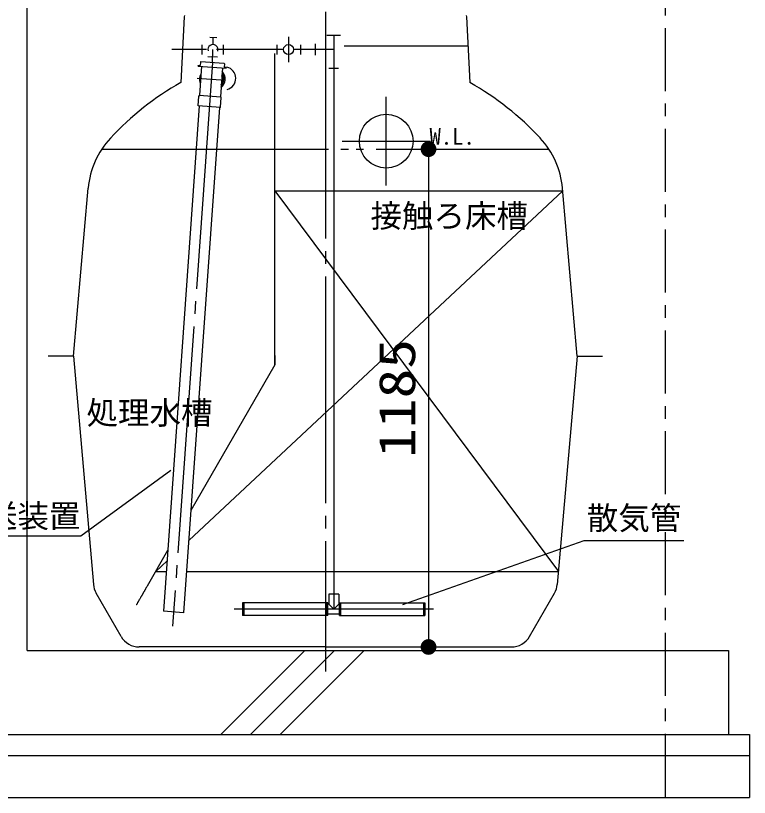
# Model space of a CAD drawing. Units: millimetres, scale not verified. Extents: x -8093 to 8093, y -5792 to 5792.
# Drawn here: x -1069 to 679, y -3717 to -1856 of the extents above; entities that cross this region are included whole.
import ezdxf
from ezdxf.enums import TextEntityAlignment as Align

# ---------------------------------------------------------------- set-up
doc = ezdxf.new("R2010")
doc.units = ezdxf.units.MM
doc.header["$LTSCALE"] = 30
for name, pattern in [('CHAIN1', [8, 5, -1, 1, -1]), ('LONG_CHAIN', [21, 18, -1, 1, -1]), ('LONG_DOUBLE_CHAIN', [21.8, 18, -1, 0.6, -0.6, 0.6, -1])]:
    doc.linetypes.add(name, pattern=pattern)
for name, color, linetype, lineweight in [('0-1_00クル-フ-0躯体', 3, 'Continuous', 25), ('0-3_00クル-フ-1機器', 5, 'Continuous', 25), ('0-4_00クル-フ-6寸法', 132, 'Continuous', 25)]:
    doc.layers.add(name, color=color, linetype=linetype, lineweight=lineweight)
doc.styles.add('ＭＳ ゴシック', font='')
doc.styles.get('ＭＳ ゴシック').set_extended_font_data('MS Gothic')

msp = doc.modelspace()

# ---------------------------------------------------------------- linework, layer by layer
at = {"layer": '0-1_00クル-フ-0躯体'}
for p, q in [((-667.27, -1858.46), (-675.48, -2015.08)), ((-667.03, -1855.71), (-667.27, -1858.46)), ((4.56, -1855.71), (4.8, -1858.46)), ((4.8, -1858.46), (13.01, -2015.08)), ((-589.93, -1908.2), (-606.11, -1907.62)), ((-598.62, -1924.59), (-598.02, -1907.91)), ((-327.36, -1902.39), (-295.11, -1902.39)), ((-311.24, -1902.39), (-311.24, -3232.58)), ((-625.7, -1924.93), (-625.7, -1948.22)), ((-574.83, -1924.93), (-574.83, -1948.22)), ((-446.66, -1924.93), (-446.66, -1948.22)), ((-390.69, -1924.93), (-390.69, -1948.22)), ((-355.65, -1923.09), (-355.65, -1950.07)), ((-355.65, -1923.09), (-355.65, -1950.07)), ((-355.65, -1924.93), (-355.65, -1948.22)), ((-286.09, -1927.58), (8.43, -1927.58)), ((-614.46, -1936.58), (-697.15, -1936.58)), ((-610.76, -1952.79), (-587.79, -1953.61)), ((-600.13, -1967.05), (-599.04, -1936.58)), ((-430.67, -1936.58), (-590.46, -1936.58)), ((-451.24, -2686.52), (-451.24, -1945.58)), ((-311.24, -1936.58), (-406.68, -1936.58)), ((-628.69, -1966.08), (-629.68, -1974.1)), ((-627.62, -1965.2), (-572.65, -1969.09)), ((-571.72, -1970.1), (-571.87, -1978.19)), ((-634.33, -1975.75), (-634.23, -1974.26)), ((-634.33, -1975.75), (-567.5, -1980.48)), ((-634.23, -1974.26), (-630.21, -1974.54)), ((-630.22, -2045.22), (-625.35, -1976.39)), ((-576.47, -1979.84), (-581.34, -2048.67)), ((-567.39, -1978.98), (-571.41, -1978.7)), ((-567.5, -1980.48), (-567.39, -1978.98)), ((-322.88, -1981), (-299.59, -1981)), ((-631.29, -2046.14), (-631.44, -2046.13)), ((-580.41, -2049.74), (-631.44, -2046.13)), ((-634.14, -2070.2), (-632.5, -2047.06)), ((-580.97, -2073.96), (-579.34, -2050.82)), ((-580.26, -2049.75), (-580.41, -2049.74)), ((-631.52, -2070.69), (-716.57, -3273.67)), ((-583.64, -2074.07), (-668.69, -3277.05)), ((-581.29, -2074.24), (-633.86, -2070.52)), ((-931.24, -2666.58), (-896.21, -2266.21)), ((268.76, -2666.58), (233.74, -2266.21)), ((234.34, -2273.08), (-656.52, -3105.02)), ((-451.24, -2273.08), (234.34, -2273.08)), ((-451.24, -2273.08), (223.97, -3178.58)), ((-931.24, -2666.58), (-991.24, -2666.58)), ((-931.24, -2666.58), (-967.77, -2666.58)), ((-931.24, -2666.58), (-883.71, -3209.83)), ((268.76, -2666.58), (221.24, -3209.83)), ((268.76, -2666.58), (317.3, -2666.58)), ((268.76, -2666.58), (328.76, -2666.58)), ((-755.12, -3212.92), (-706.29, -3128.35)), ((-708.05, -3153.14), (-735.29, -3178.58)), ((-735.29, -3178.58), (-709.85, -3178.58)), ((-661.73, -3178.58), (223.97, -3178.58)), ((-817.67, -3333.58), (-877.2, -3230.47)), ((-323.04, -3232.58), (-323.04, -3256.78)), ((-299.45, -3232.58), (-323.04, -3232.58)), ((-323.03, -3232.58), (-323.03, -3256.78)), ((-299.45, -3232.58), (-299.45, -3256.78)), ((155.2, -3333.58), (214.73, -3230.47)), ((-525.25, -3253.59), (-525.23, -3283.59)), ((-328.23, -3283.59), (-328.23, -3253.59)), ((-325.23, -3283.59), (-325.23, -3253.59)), ((-297.24, -3283.59), (-297.24, -3253.59)), ((-294.24, -3283.59), (-294.24, -3253.59)), ((-97.23, -3253.48), (-97.23, -3283.48)), ((-668.69, -3277.05), (-716.57, -3273.67)), ((-323.03, -3256.78), (-325.23, -3256.78)), ((-323.03, -3256.78), (-311.24, -3268.58)), ((-299.44, -3256.78), (-311.24, -3268.58)), ((-299.44, -3256.78), (-297.23, -3256.78)), ((-325.23, -3283.59), (-528.23, -3283.59)), ((-297.23, -3280.38), (-325.24, -3280.38)), ((-297.23, -3283.58), (-94.23, -3283.48)), ((-331.24, -3358.58), (-774.37, -3358.58)), ((-331.24, -3358.58), (-751.27, -3358.58)), ((-331.24, -3358.58), (111.9, -3358.58))]:
    msp.add_line(p, q, dxfattribs=at)
at = {"layer": '0-1_00クル-フ-0躯体', "linetype": 'LONG_CHAIN'}
for p, q in [((-331.24, -1846.58), (-331.24, -3416.58)), ((-418.68, -1906.45), (-418.68, -1966.7)), ((-600.13, -1967.05), (-695.04, -3309.43)), ((-569.35, -2009.88), (-636.64, -2005.12)), ((-186.23, -2259.83), (-186.23, -2049.32)), ((-291.49, -2154.58), (-80.98, -2154.58)), ((-311.24, -3232.58), (-311.24, -3268.58)), ((-73.98, -3268.58), (-548.49, -3268.58))]:
    msp.add_line(p, q, dxfattribs=at)
at = {"layer": '0-1_00クル-フ-0躯体', "linetype": 'LONG_DOUBLE_CHAIN'}
msp.add_line((-863.96, -2173.58), (201.49, -2173.58), dxfattribs=at)
at = {"layer": '0-1_00クル-フ-0躯体', "color": 4}
for p, q in [((-921.72, -3094.54), (-1448.74, -3094.54)), ((293.28, -3104.82), (522.84, -3104.82))]:
    msp.add_line(p, q, dxfattribs=at)
at = {"layer": '0-1_00クル-フ-0躯体'}
for points in [[(-451.24, -2664.77), (-451.24, -2686.58), (-651.46, -3033.37)], [(-755.12, -3212.92), (-755.33, -3213.29), (-755.85, -3214.19), (-756.5, -3215.32), (-757.12, -3216.38), (-757.21, -3216.54), (-757.67, -3217.34), (-758.1, -3218.09), (-758.59, -3218.92), (-759.21, -3220), (-759.21, -3220.01), (-759.64, -3220.75), (-760.13, -3221.61), (-760.68, -3222.55), (-761.24, -3223.52), (-761.79, -3224.48), (-762.31, -3225.38), (-762.77, -3226.17), (-762.99, -3226.56), (-763.64, -3227.68), (-764.11, -3228.49), (-764.52, -3229.2), (-764.77, -3229.63), (-765.38, -3230.7), (-766.01, -3231.78), (-766.39, -3232.44), (-766.41, -3232.48)], [(-766.41, -3232.48), (-766.45, -3232.55), (-766.58, -3232.77), (-766.79, -3233.13), (-767.06, -3233.6), (-767.4, -3234.2), (-767.8, -3234.89), (-768.26, -3235.68), (-768.76, -3236.55), (-769.3, -3237.49), (-769.88, -3238.49), (-770.49, -3239.55), (-771.12, -3240.64), (-771.77, -3241.76), (-772.43, -3242.91), (-773.1, -3244.06), (-773.76, -3245.22), (-774.42, -3246.36), (-775.07, -3247.48), (-775.7, -3248.56), (-776.3, -3249.61), (-776.87, -3250.6), (-777.41, -3251.53), (-777.74, -3252.1), (-778.25, -3252.98), (-778.76, -3253.86), (-779.26, -3254.73), (-779.76, -3255.6), (-780.25, -3256.45), (-780.75, -3257.31), (-781.24, -3258.16), (-781.48, -3258.58)], [(-325.23, -3253.59), (-528.25, -3253.59), (-528.23, -3283.59)], [(-297.25, -3253.58), (-94.23, -3253.48), (-94.23, -3283.48)]]:
    msp.add_lwpolyline(points, dxfattribs=at)
at = {"layer": '0-1_00クル-フ-0躯体', "color": 4}
for points in [[(-699.33, -2938.36), (-913.72, -3094.54), (-921.72, -3094.54)], [(-146.53, -3257.75), (285.28, -3104.82), (293.28, -3104.82)]]:
    msp.add_lwpolyline(points, dxfattribs=at)
at = {"layer": '0-1_00クル-フ-0躯体'}
for centre, radius in [((-418.68, -1936.58), 12), ((-186.23, -2154.58), 64)]:
    msp.add_circle(centre, radius, dxfattribs=at)
for centre, radius, start, end in [((-599.04, -1936.58), 12, 341.3122, 194.5998), ((-627.69, -1966.2), 1, 85.956, 172.956), ((-572.72, -1970.08), 1, 358.956, 85.956), ((-630.17, -1974.04), 0.5, 265.956, 352.956), ((-571.37, -1978.2), 0.5, 178.956, 265.956), ((-572.26, -2004.84), 27.5, 284.82973, 76.43845), ((-604.23, -2007.4), 26.65, 151.78354, 198.12846), ((-602.99, -2007.5), 26.65, 332.78354, 19.12846), ((-331.24, -2624.58), 700, 119.45777, 137.00948), ((-331.24, -2624.58), 700, 42.95562, 60.54223), ((-631.51, -2047.13), 1, 85.956, 175.956), ((-631.22, -2045.15), 1, 265.956, 355.956), ((-580.34, -2048.74), 1, 175.956, 265.956), ((-580.33, -2050.75), 1, 355.956, 85.956), ((-633.84, -2070.22), 0.3, 175.956, 265.956), ((-581.27, -2073.94), 0.3, 265.956, 355.956), ((-696.97, -2283.64), 200, 137.00948, 175), ((34.5, -2283.64), 200, 5, 42.99052), ((-833.9, -3205.47), 50, 185, 210), ((171.43, -3205.47), 50, 330, 355), ((-774.37, -3308.58), 50, 210, 270), ((111.9, -3308.58), 50, 270, 330)]:
    msp.add_arc(centre, radius, start, end, dxfattribs=at)
for centre, major_axis, start_param, end_param in [((-596.36, -2006.72), (4.38, 26.29), 3.9810078, 5.6341905), ((-599.24, -2006.24), (4.38, 26.29), 4.1420376, 5.4546142), ((-599.24, -2006.24), (4.02, 24.17), 4.2636504, 5.3346771)]:
    msp.add_ellipse(centre, major_axis=major_axis, ratio=0.994339, start_param=start_param, end_param=end_param, dxfattribs=at)
at = {"layer": '0-3_00クル-フ-1機器', "color": 2, "linetype": 'CHAIN1'}
msp.add_line((478.76, -3715.16), (478.76, -1476.1), dxfattribs=at)
at = {"layer": '0-3_00クル-フ-1機器', "color": 2}
for p, q in [((-1041.24, -3366.58), (-1041.24, -1716.58)), ((-1041.24, -3366.58), (628.76, -3366.58)), ((-579.91, -3566.58), (-379.91, -3366.58)), ((-509.2, -3566.58), (-309.2, -3366.58)), ((-438.49, -3566.58), (-238.49, -3366.58)), ((628.76, -3366.58), (628.76, -3566.58)), ((-1341.24, -3566.58), (678.76, -3566.58)), ((678.76, -3566.58), (678.76, -3666.58)), ((-1341.24, -3616.58), (678.76, -3616.58)), ((678.76, -3616.58), (678.76, -3716.58)), ((-1341.24, -3716.58), (678.76, -3716.58))]:
    msp.add_line(p, q, dxfattribs=at)
at = {"layer": '0-4_00クル-フ-6寸法', "color": 4}
for p, q in [((-205.42, -2173.58), (-85.42, -2173.58)), ((-85.42, -2173.58), (-85.42, -3358.58)), ((-205.42, -3358.58), (-85.42, -3358.58))]:
    msp.add_line(p, q, dxfattribs=at)
at = {"layer": '0-4_00クル-フ-6寸法'}
for points in [[(-85.42, -2173.58), (-98.26, -2159.91), (-96.44, -2158.41)], [(-85.42, -2173.58), (-96.44, -2158.41), (-94.45, -2157.15)], [(-85.42, -2173.58), (-94.45, -2157.15), (-92.32, -2156.15)], [(-85.42, -2173.58), (-92.32, -2156.15), (-90.08, -2155.42)], [(-85.42, -2173.58), (-90.08, -2155.42), (-87.77, -2154.98)], [(-85.42, -2173.58), (-87.77, -2154.98), (-85.42, -2154.83)], [(-85.42, -2173.58), (-85.42, -2154.83), (-83.07, -2154.98)], [(-85.42, -2173.58), (-83.07, -2154.98), (-80.76, -2155.42)], [(-85.42, -2173.58), (-80.76, -2155.42), (-78.52, -2156.15)], [(-85.42, -2173.58), (-78.52, -2156.15), (-76.39, -2157.15)], [(-85.42, -2173.58), (-76.39, -2157.15), (-74.4, -2158.41)], [(-85.42, -2173.58), (-74.4, -2158.41), (-72.58, -2159.91)], [(-85.42, -2173.58), (-104.13, -2172.4), (-103.84, -2170.07)], [(-85.42, -2173.58), (-104.13, -2174.76), (-104.13, -2172.4)], [(-85.42, -2173.58), (-103.84, -2177.09), (-104.13, -2174.76)], [(-85.42, -2173.58), (-103.84, -2170.07), (-103.25, -2167.78)], [(-85.42, -2173.58), (-103.25, -2179.37), (-103.84, -2177.09)], [(-85.42, -2173.58), (-103.25, -2167.78), (-102.39, -2165.6)], [(-85.42, -2173.58), (-102.39, -2181.56), (-103.25, -2179.37)], [(-85.42, -2173.58), (-102.39, -2165.6), (-101.25, -2163.53)], [(-85.42, -2173.58), (-101.25, -2183.63), (-102.39, -2181.56)], [(-85.42, -2173.58), (-101.25, -2163.53), (-99.87, -2161.63)], [(-85.42, -2173.58), (-99.87, -2185.53), (-101.25, -2183.63)], [(-85.42, -2173.58), (-99.87, -2161.63), (-98.26, -2159.91)], [(-85.42, -2173.58), (-98.26, -2187.25), (-99.87, -2185.53)], [(-85.42, -2173.58), (-96.44, -2188.75), (-98.26, -2187.25)], [(-85.42, -2173.58), (-94.45, -2190.01), (-96.44, -2188.75)], [(-85.42, -2173.58), (-92.32, -2191.01), (-94.45, -2190.01)], [(-85.42, -2173.58), (-90.08, -2191.74), (-92.32, -2191.01)], [(-85.42, -2173.58), (-87.77, -2192.18), (-90.08, -2191.74)], [(-85.42, -2173.58), (-85.42, -2192.33), (-87.77, -2192.18)], [(-85.42, -2173.58), (-72.58, -2159.91), (-70.97, -2161.63)], [(-85.42, -2173.58), (-70.97, -2161.63), (-69.59, -2163.53)], [(-85.42, -2173.58), (-69.59, -2163.53), (-68.45, -2165.6)], [(-85.42, -2173.58), (-68.45, -2165.6), (-67.59, -2167.78)], [(-85.42, -2173.58), (-67.59, -2167.78), (-67, -2170.07)], [(-85.42, -2173.58), (-67, -2170.07), (-66.71, -2172.4)], [(-85.42, -2173.58), (-66.71, -2172.4), (-66.71, -2174.76)], [(-85.42, -2173.58), (-83.07, -2192.18), (-85.42, -2192.33)], [(-85.42, -2173.58), (-80.76, -2191.74), (-83.07, -2192.18)], [(-85.42, -2173.58), (-78.52, -2191.01), (-80.76, -2191.74)], [(-85.42, -2173.58), (-76.39, -2190.01), (-78.52, -2191.01)], [(-85.42, -2173.58), (-74.4, -2188.75), (-76.39, -2190.01)], [(-85.42, -2173.58), (-72.58, -2187.25), (-74.4, -2188.75)], [(-85.42, -2173.58), (-70.97, -2185.53), (-72.58, -2187.25)], [(-85.42, -2173.58), (-69.59, -2183.63), (-70.97, -2185.53)], [(-85.42, -2173.58), (-68.45, -2181.56), (-69.59, -2183.63)], [(-85.42, -2173.58), (-67.59, -2179.37), (-68.45, -2181.56)], [(-85.42, -2173.58), (-67, -2177.09), (-67.59, -2179.37)], [(-85.42, -2173.58), (-66.71, -2174.76), (-67, -2177.09)], [(-85.42, -3358.58), (-102.39, -3350.6), (-101.25, -3348.54)], [(-85.42, -3358.58), (-101.25, -3348.54), (-99.87, -3346.63)], [(-85.42, -3358.58), (-99.87, -3346.63), (-98.26, -3344.91)], [(-85.42, -3358.58), (-98.26, -3344.91), (-96.44, -3343.41)], [(-85.42, -3358.58), (-96.44, -3343.41), (-94.45, -3342.15)], [(-85.42, -3358.58), (-94.45, -3342.15), (-92.32, -3341.15)], [(-85.42, -3358.58), (-92.32, -3341.15), (-90.08, -3340.42)], [(-85.42, -3358.58), (-90.08, -3340.42), (-87.77, -3339.98)], [(-85.42, -3358.58), (-87.77, -3339.98), (-85.42, -3339.83)], [(-85.42, -3358.58), (-85.42, -3339.83), (-83.07, -3339.98)], [(-85.42, -3358.58), (-83.07, -3339.98), (-80.76, -3340.42)], [(-85.42, -3358.58), (-80.76, -3340.42), (-78.52, -3341.15)], [(-85.42, -3358.58), (-78.52, -3341.15), (-76.39, -3342.15)], [(-85.42, -3358.58), (-76.39, -3342.15), (-74.4, -3343.41)], [(-85.42, -3358.58), (-74.4, -3343.41), (-72.58, -3344.91)], [(-85.42, -3358.58), (-72.58, -3344.91), (-70.97, -3346.63)], [(-85.42, -3358.58), (-70.97, -3346.63), (-69.59, -3348.54)], [(-85.42, -3358.58), (-69.59, -3348.54), (-68.45, -3350.6)], [(-85.42, -3358.58), (-104.13, -3357.4), (-103.84, -3355.07)], [(-85.42, -3358.58), (-104.13, -3359.76), (-104.13, -3357.4)], [(-85.42, -3358.58), (-103.84, -3362.1), (-104.13, -3359.76)], [(-85.42, -3358.58), (-103.84, -3355.07), (-103.25, -3352.79)], [(-85.42, -3358.58), (-103.25, -3364.38), (-103.84, -3362.1)], [(-85.42, -3358.58), (-103.25, -3352.79), (-102.39, -3350.6)], [(-85.42, -3358.58), (-102.39, -3366.57), (-103.25, -3364.38)], [(-85.42, -3358.58), (-101.25, -3368.63), (-102.39, -3366.57)], [(-85.42, -3358.58), (-99.87, -3370.53), (-101.25, -3368.63)], [(-85.42, -3358.58), (-98.26, -3372.25), (-99.87, -3370.53)], [(-85.42, -3358.58), (-96.44, -3373.75), (-98.26, -3372.25)], [(-85.42, -3358.58), (-94.45, -3375.01), (-96.44, -3373.75)], [(-85.42, -3358.58), (-92.32, -3376.02), (-94.45, -3375.01)], [(-85.42, -3358.58), (-90.08, -3376.74), (-92.32, -3376.02)], [(-85.42, -3358.58), (-87.77, -3377.18), (-90.08, -3376.74)], [(-85.42, -3358.58), (-85.42, -3377.33), (-87.77, -3377.18)], [(-85.42, -3358.58), (-68.45, -3350.6), (-67.59, -3352.79)], [(-85.42, -3358.58), (-67.59, -3352.79), (-67, -3355.07)], [(-85.42, -3358.58), (-67, -3355.07), (-66.71, -3357.4)], [(-85.42, -3358.58), (-66.71, -3357.4), (-66.71, -3359.76)], [(-85.42, -3358.58), (-83.07, -3377.18), (-85.42, -3377.33)], [(-85.42, -3358.58), (-80.76, -3376.74), (-83.07, -3377.18)], [(-85.42, -3358.58), (-78.52, -3376.02), (-80.76, -3376.74)], [(-85.42, -3358.58), (-76.39, -3375.01), (-78.52, -3376.02)], [(-85.42, -3358.58), (-74.4, -3373.75), (-76.39, -3375.01)], [(-85.42, -3358.58), (-72.58, -3372.25), (-74.4, -3373.75)], [(-85.42, -3358.58), (-70.97, -3370.53), (-72.58, -3372.25)], [(-85.42, -3358.58), (-69.59, -3368.63), (-70.97, -3370.53)], [(-85.42, -3358.58), (-68.45, -3366.57), (-69.59, -3368.63)], [(-85.42, -3358.58), (-67.59, -3364.38), (-68.45, -3366.57)], [(-85.42, -3358.58), (-67, -3362.1), (-67.59, -3364.38)], [(-85.42, -3358.58), (-66.71, -3359.76), (-67, -3362.1)]]:
    msp.add_solid(points, dxfattribs=at)

# ---------------------------------------------------------------- texts
at = {"layer": '0-1_00クル-フ-0躯体', "style": 'ＭＳ ゴシック'}
msp.add_text('W.L.', height=39.59, dxfattribs=at).set_placement((-83.05, -2174.73), align=Align.BOTTOM_LEFT)
at = {"layer": '0-1_00クル-フ-0躯体', "color": 4, "style": 'ＭＳ ゴシック'}
for s, p in [('接触ろ床槽', (-223.6, -2376.26)), ('処理水槽', (-900.09, -2845.08)), ('循環水移送装置', (-1439.57, -3090.77)), ('散気管', (291.51, -3095.7))]:
    msp.add_text(s, height=54.99, dxfattribs=at).set_placement(p, align=Align.BOTTOM_LEFT)
at = {"layer": '0-4_00クル-フ-6寸法', "color": 3, "style": 'ＭＳ ゴシック', "width": 1.2}
msp.add_text('1185', height=86.66, rotation=90, dxfattribs=at).set_placement((-91.27, -2908.37), align=Align.BOTTOM_LEFT)

doc.saveas('drawing.dxf')
